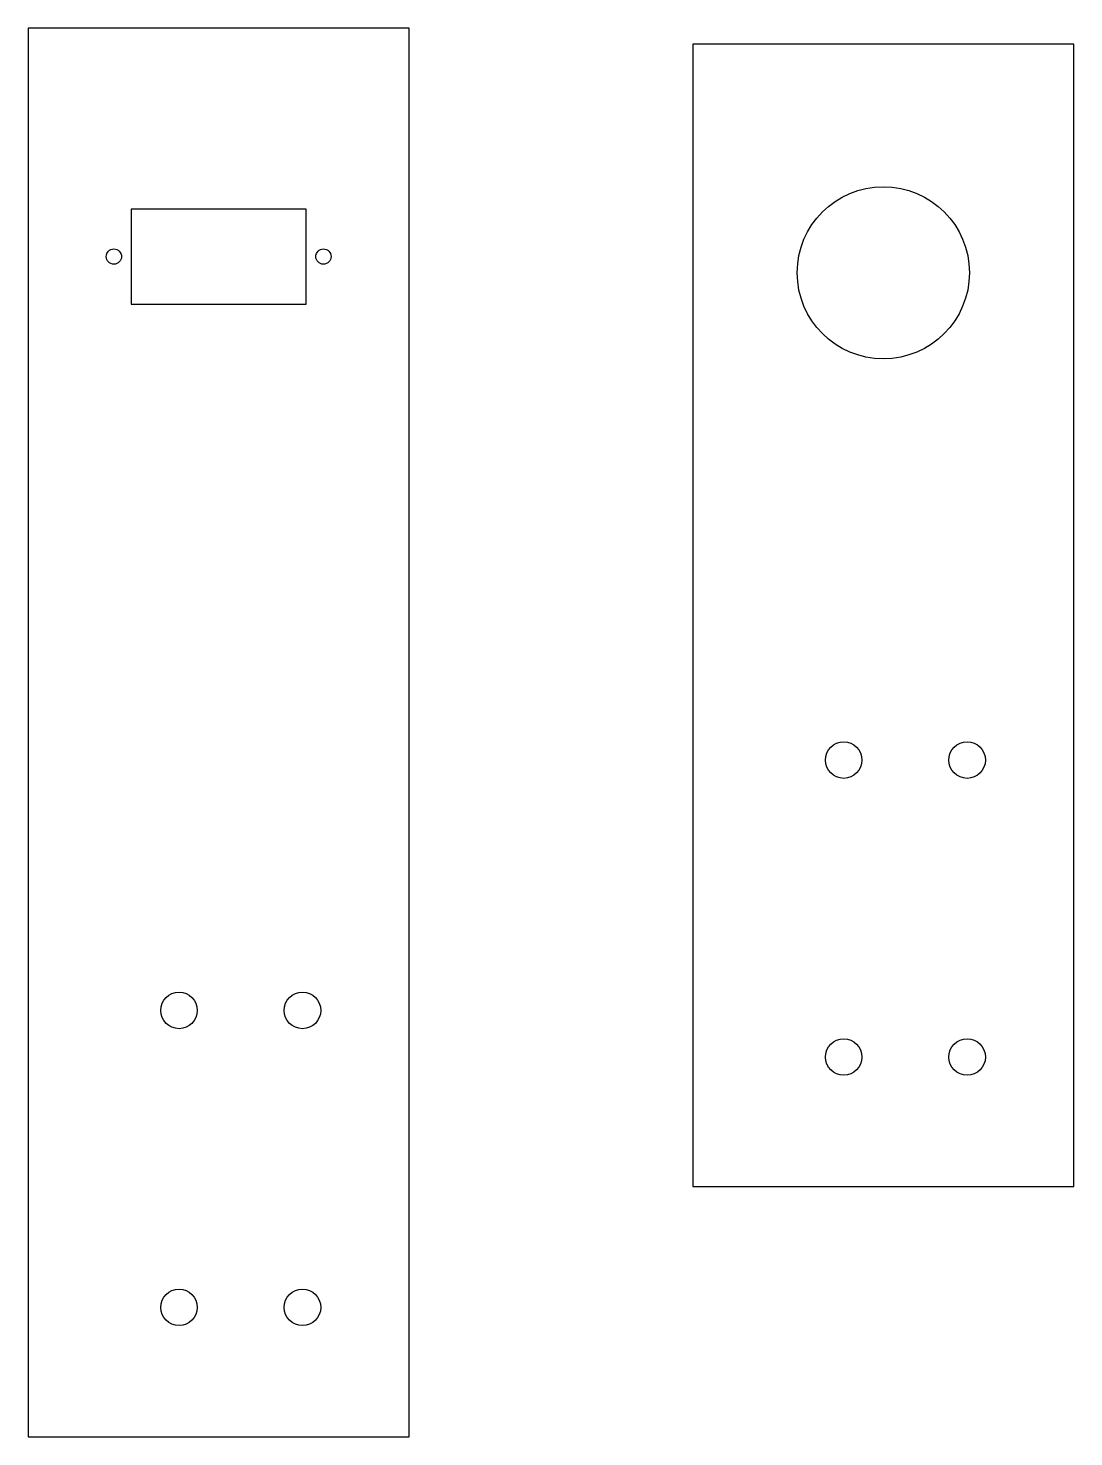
# Model space of a CAD drawing. Header units: millimetres. Extents: x 6 to 143, y 6 to 191.
import ezdxf

# ---------------------------------------------------------------- set-up
doc = ezdxf.new("R2010")
doc.units = ezdxf.units.MM
doc.layers.add('CORTE', color=1, linetype='Continuous')

msp = doc.modelspace()

# ---------------------------------------------------------------- linework, layer by layer
at = {"layer": 'CORTE'}
for points in [[(6, 6), (56, 6), (56, 191), (6, 191)], [(93.24, 38.88), (143.24, 38.88), (143.24, 188.88), (93.24, 188.88)], [(19.5, 154.75), (42.5, 154.75), (42.5, 167.25), (19.5, 167.25)]]:
    msp.add_lwpolyline(points, close=True, dxfattribs=at)
for centre, radius in [((118.24, 158.88), 11.3), ((17.25, 161), 1), ((44.75, 161), 1), ((113.04, 94.88), 2.4), ((129.24, 94.88), 2.4), ((25.8, 62), 2.4), ((42, 62), 2.4), ((113.04, 55.88), 2.4), ((129.24, 55.88), 2.4), ((25.8, 23), 2.4), ((42, 23), 2.4)]:
    msp.add_circle(centre, radius, dxfattribs=at)

doc.saveas('drawing.dxf')
